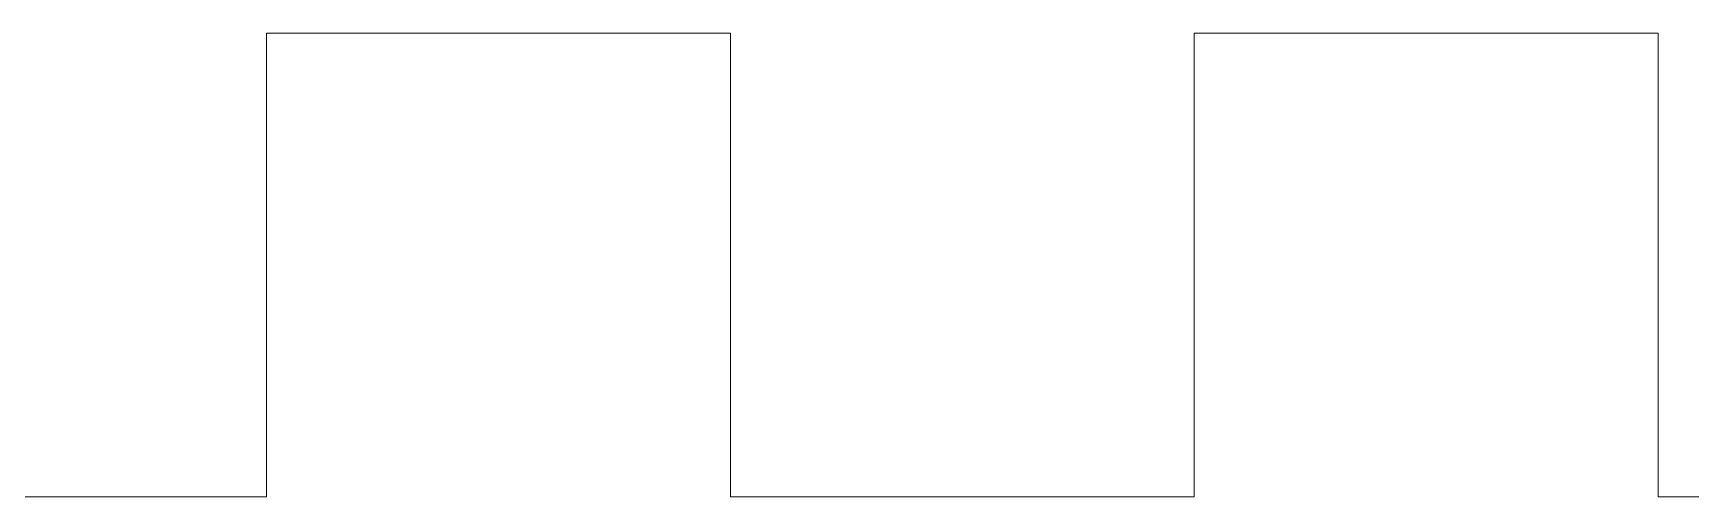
# Model space of a CAD drawing. Header units: millimetres. Extents: x 936 to 2708, y -212 to 661.
# Drawn here: x 2517.19 to 2534.57, y -72.43 to -67.57 of the extents above; entities that cross this region are included whole.
import ezdxf

# ---------------------------------------------------------------- set-up
doc = ezdxf.new("R2010")
doc.units = ezdxf.units.MM
doc.header["$MEASUREMENT"] = 0

msp = doc.modelspace()

# ---------------------------------------------------------------- linework, layer by layer
at = {"color": 1, "lineweight": 0}
for p, q in [((2519.641, -72.428), (2519.641, -67.566)), ((2519.641, -67.566), (2524.503, -67.566)), ((2524.503, -67.566), (2524.503, -72.428)), ((2529.366, -72.428), (2529.366, -67.566)), ((2529.366, -67.566), (2534.228, -67.566)), ((2534.228, -67.566), (2534.228, -72.428)), ((2505.053, -72.428), (2519.641, -72.428)), ((2524.503, -72.428), (2529.366, -72.428)), ((2534.228, -72.428), (2539.091, -72.428))]:
    msp.add_line(p, q, dxfattribs=at)

doc.saveas('drawing.dxf')
